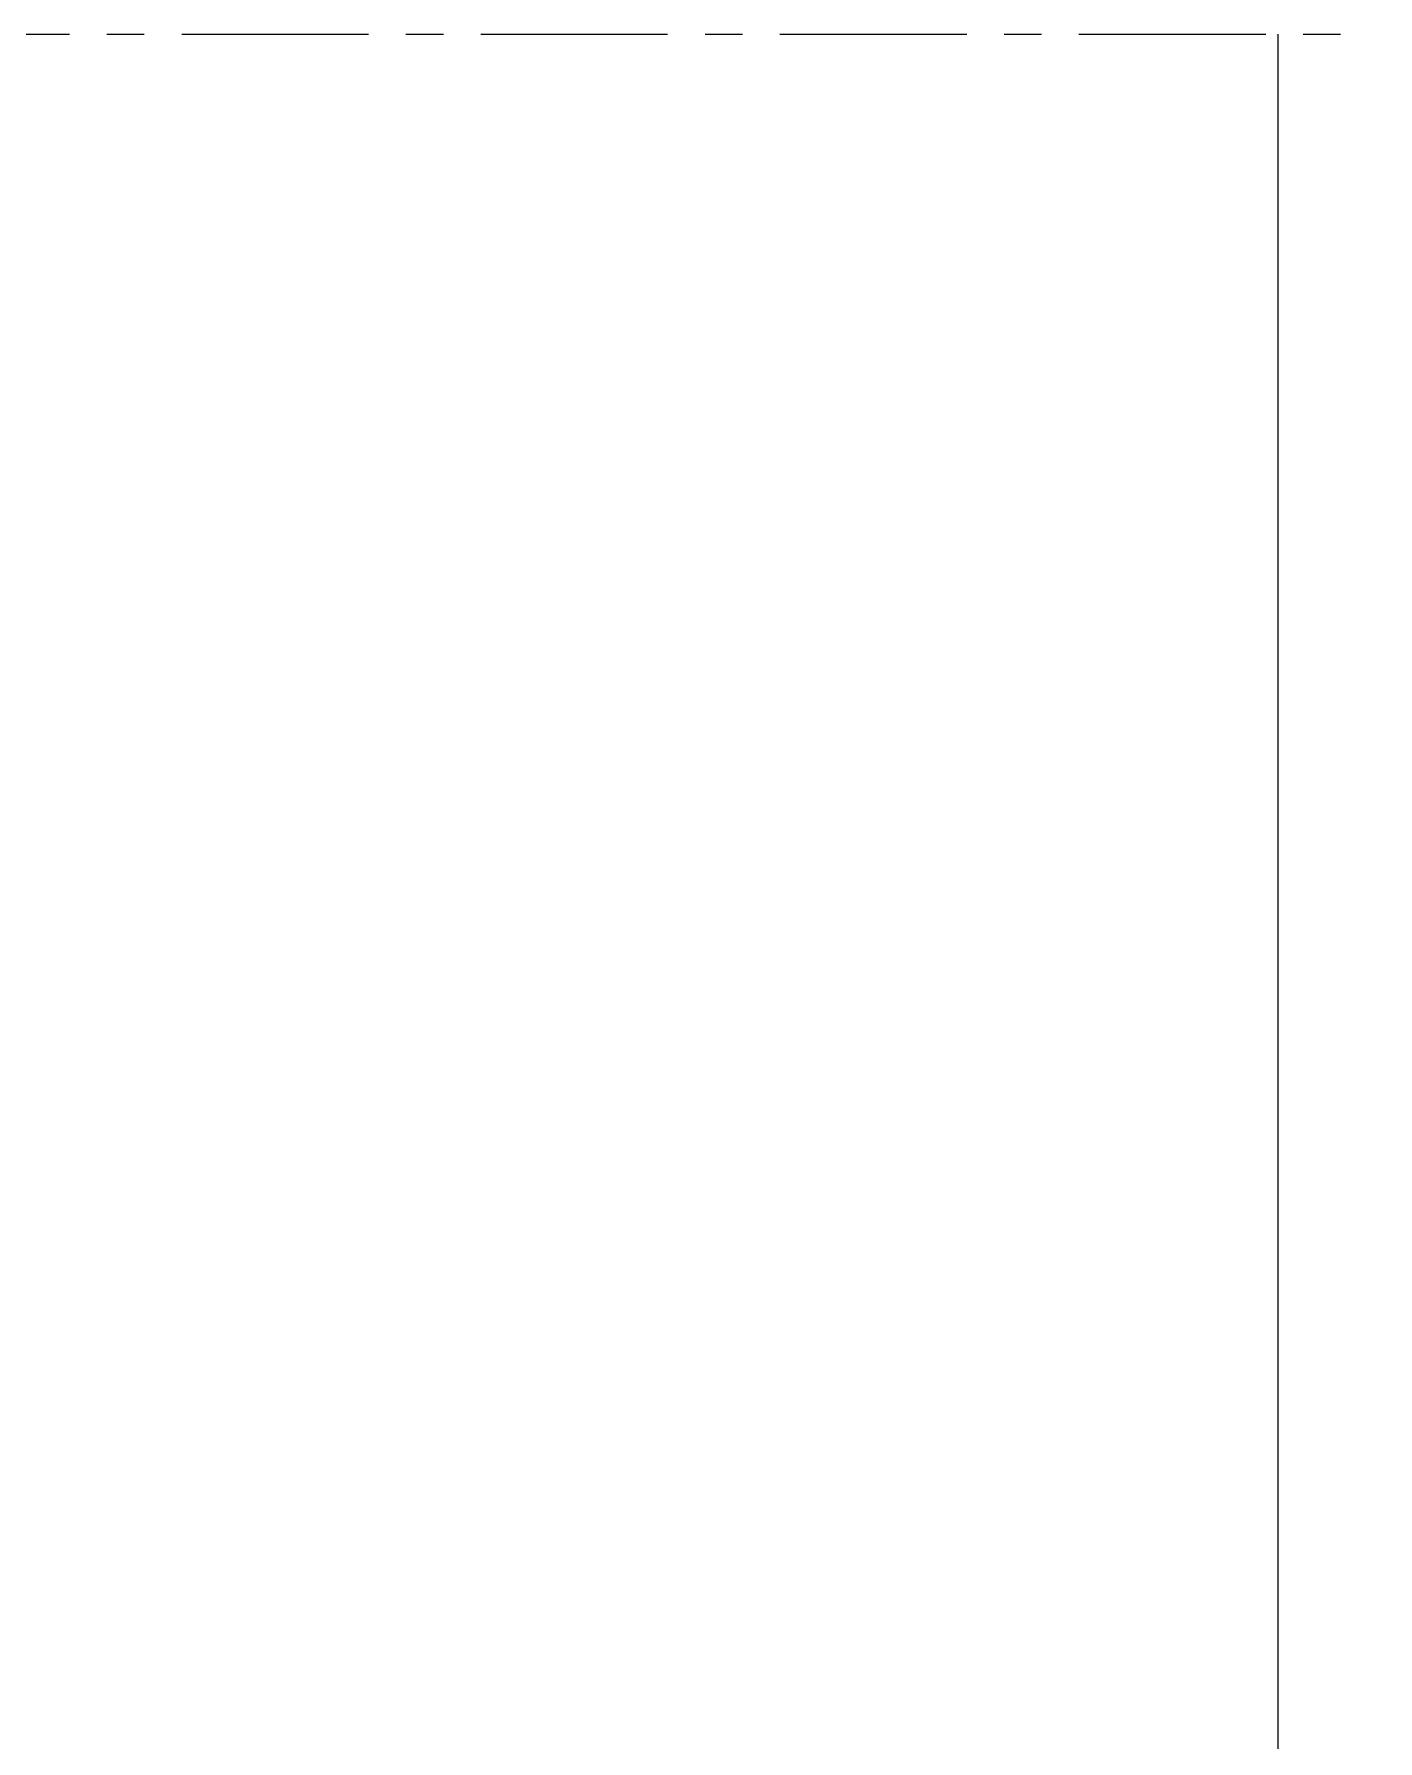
# Model space of a CAD drawing. Header units: millimetres. Extents: x -576 to 4430, y -1196 to 2690.
# Drawn here: x 2146.53 to 2180.23, y -742.32 to -699.54 of the extents above; entities that cross this region are included whole.
import ezdxf

# ---------------------------------------------------------------- set-up
doc = ezdxf.new("R2010")
doc.units = ezdxf.units.MM
doc.header["$LTSCALE"] = 0.25
doc.header["$MEASUREMENT"] = 0
doc.linetypes.add('CENTER', pattern=[2, 1.25, -0.25, 0.25, -0.25])
doc.layers.add('ASSI', color=1, linetype='CENTER')
doc.layers.add('FINE', color=7, linetype='Continuous')

msp = doc.modelspace()

# ---------------------------------------------------------------- linework, layer by layer
at = {"layer": 'ASSI', "ltscale": 15}
msp.add_line((2105.230877900813, -699.5374484823665), (2180.230427592966, -699.5374484823665), dxfattribs=at)
at = {"layer": 'FINE'}
msp.add_line((2177.730427592966, -744.1761665438815), (2177.730427592966, -699.5374484823664), dxfattribs=at)

doc.saveas('drawing.dxf')
